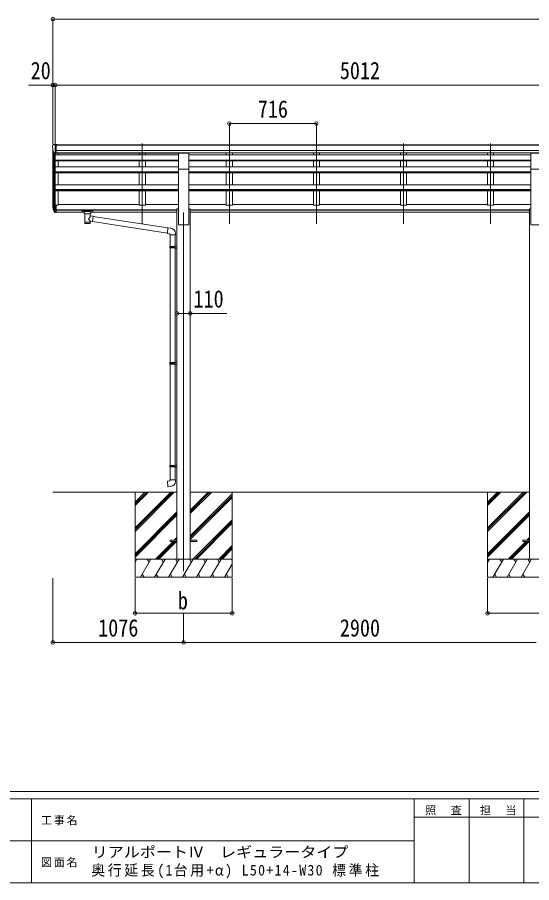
# Model space of a CAD drawing. Units: millimetres at full size, sheet at 1:30. Extents: x -8385 to 8479, y -5853 to 5787.
# Drawn here: x -518 to 3713, y -5853 to 1266 of the extents above; entities that cross this region are included whole.
import ezdxf
from ezdxf.enums import TextEntityAlignment as Align

# ---------------------------------------------------------------- set-up
doc = ezdxf.new("R2010")
doc.units = ezdxf.units.MM
doc.header["$LTSCALE"] = 30
doc.header["$PDMODE"] = 32
doc.header["$PDSIZE"] = 30
for name, color, linetype, lineweight in [('0-0_0', 7, 'Continuous', 9), ('0-1_本体', 4, 'Continuous', 9), ('0-2_部品', 7, 'Continuous', 9), ('0-8_PARTS2', 2, 'Continuous', 9), ('0-A_寸法', 6, 'Continuous', 9), ('F-0_240', 7, 'Continuous', 9)]:
    doc.layers.add(name, color=color, linetype=linetype, lineweight=lineweight)
doc.styles.add('ＭＳ ゴシック', font='')
doc.styles.get('ＭＳ ゴシック').set_extended_font_data('MS Gothic')

msp = doc.modelspace()

# ---------------------------------------------------------------- linework, layer by layer
at = {"layer": '0-0_0'}
for p, q in [((-225.87, -2640.3), (795.13, -2640.3)), ((450.13, -2640.3), (450.13, -3340.3)), ((450.13, -2934.47), (744.31, -2640.3)), ((450.13, -2948.62), (758.45, -2640.3)), ((450.13, -2962.76), (772.6, -2640.3)), ((450.13, -2750.63), (560.46, -2640.3)), ((450.13, -2736.49), (546.32, -2640.3)), ((450.13, -2722.34), (532.18, -2640.3)), ((905.13, -2787.84), (1052.68, -2640.3)), ((905.13, -2816.13), (1080.96, -2640.3)), ((905.13, -2801.99), (1066.82, -2640.3)), ((905.13, -2640.3), (3695.13, -2640.3)), ((905.13, -2999.97), (1250.13, -2654.98)), ((905.13, -3014.12), (1250.13, -2669.12)), ((905.13, -3028.26), (1250.13, -2683.26)), ((1250.13, -2640.3), (1250.13, -3340.3)), ((3350.13, -2640.3), (3350.13, -3340.3)), ((3350.13, -2934.47), (3644.31, -2640.3)), ((3350.13, -2948.62), (3658.45, -2640.3)), ((3350.13, -2962.76), (3672.6, -2640.3)), ((3350.13, -2750.63), (3460.46, -2640.3)), ((3350.13, -2736.49), (3446.32, -2640.3)), ((3350.13, -2722.34), (3432.18, -2640.3)), ((450.13, -3146.61), (795.13, -2801.61)), ((450.13, -3160.75), (795.13, -2815.75)), ((450.13, -3174.89), (795.13, -2829.89)), ((3350.13, -3146.61), (3695.13, -2801.61)), ((3350.13, -3160.75), (3695.13, -2815.75)), ((3350.13, -3174.89), (3695.13, -2829.89)), ((926.94, -3190.3), (1250.13, -2867.11)), ((941.08, -3190.3), (1250.13, -2881.25)), ((955.23, -3190.3), (1250.13, -2895.39)), ((618.57, -3190.3), (764.07, -3044.8)), ((632.72, -3190.3), (778.22, -3044.8)), ((646.86, -3190.3), (792.36, -3044.8)), ((773.07, -3035.8), (795.13, -3013.74)), ((787.22, -3035.8), (795.13, -3027.88)), ((3518.57, -3190.3), (3664.07, -3044.8)), ((3532.72, -3190.3), (3678.22, -3044.8)), ((3546.86, -3190.3), (3692.36, -3044.8)), ((3673.07, -3035.8), (3695.13, -3013.74)), ((3687.22, -3035.8), (3695.13, -3027.88)), ((1139.07, -3190.3), (1250.13, -3079.24)), ((1153.22, -3190.3), (1250.13, -3093.38)), ((1167.36, -3190.3), (1250.13, -3107.52)), ((1250.13, -3190.3), (450.13, -3190.3)), ((450.13, -3217.8), (466.01, -3190.3)), ((494.88, -3340.3), (581.48, -3190.3)), ((566.48, -3216.28), (551.48, -3190.3)), ((610.35, -3340.3), (696.95, -3190.3)), ((681.95, -3216.28), (666.95, -3190.3)), ((725.82, -3340.3), (812.42, -3190.3)), ((797.42, -3216.28), (782.42, -3190.3)), ((841.29, -3340.3), (927.89, -3190.3)), ((912.89, -3216.28), (897.89, -3190.3)), ((956.76, -3340.3), (1043.36, -3190.3)), ((1028.36, -3216.28), (1013.36, -3190.3)), ((1072.23, -3340.3), (1158.83, -3190.3)), ((1128.83, -3190.3), (1143.83, -3216.28)), ((1244.3, -3190.3), (1250.13, -3200.4)), ((4150.13, -3190.3), (3350.13, -3190.3)), ((3350.13, -3217.8), (3366.01, -3190.3)), ((3394.88, -3340.3), (3481.48, -3190.3)), ((3466.48, -3216.28), (3451.48, -3190.3)), ((3510.35, -3340.3), (3596.95, -3190.3)), ((3581.95, -3216.28), (3566.95, -3190.3)), ((3625.82, -3340.3), (3712.42, -3190.3)), ((3697.42, -3216.28), (3682.42, -3190.3)), ((1187.7, -3340.3), (1250.13, -3232.16)), ((450.13, -3340.3), (1250.13, -3340.3)), ((509.88, -3314.32), (524.87, -3340.3)), ((625.35, -3314.32), (640.35, -3340.3)), ((740.82, -3314.32), (755.82, -3340.3)), ((856.29, -3314.32), (871.29, -3340.3)), ((971.76, -3314.32), (986.76, -3340.3)), ((1087.23, -3314.32), (1102.23, -3340.3)), ((1202.7, -3314.32), (1217.7, -3340.3)), ((3350.13, -3340.3), (4150.13, -3340.3)), ((3409.88, -3314.32), (3424.87, -3340.3)), ((3525.35, -3314.32), (3540.35, -3340.3)), ((3640.82, -3314.32), (3655.82, -3340.3))]:
    msp.add_line(p, q, dxfattribs=at)
at = {"layer": '0-1_本体'}
for p, q in [((-199.37, 218.13), (4799.63, 218.13)), ((-225.87, -281.03), (-225.87, 181.38)), ((-221.59, 162.58), (-221.59, -305.29)), ((-211.87, 147.22), (-211.87, -323.29)), ((-205.87, 147.75), (-205.87, -278.86)), ((-199.37, 212.77), (4799.63, 212.77)), ((-199.37, 169.25), (4799.63, 169.25)), ((-199.37, 151.58), (4799.63, 151.58)), ((807.63, 149.21), (-199.37, 149.21)), ((-180.87, 133.35), (-180.87, 149.21)), ((485.13, 149.12), (485.13, 133.35)), ((535.13, 149.12), (535.13, 133.35)), ((1201.13, 149.12), (1201.13, 133.35)), ((1251.13, 149.12), (1251.13, 133.35)), ((1917.13, 149.12), (1917.13, 133.35)), ((1967.13, 149.12), (1967.13, 133.35)), ((2633.13, 149.12), (2633.13, 133.35)), ((2683.13, 149.12), (2683.13, 133.35)), ((3349.13, 149.12), (3349.13, 133.35)), ((3399.13, 149.12), (3399.13, 133.35)), ((807.63, 133.35), (-205.87, 133.35)), ((-205.87, 91.65), (807.63, 91.65)), ((-205.87, 89.96), (807.63, 89.96)), ((-205.87, 85.55), (807.63, 85.55)), ((-180.87, 34.56), (-180.87, 85.55)), ((-180.87, 79.37), (-180.87, 85.14)), ((485.13, 85.55), (485.13, 34.58)), ((535.13, 85.55), (535.13, 34.58)), ((3707.63, 133.35), (892.63, 133.35)), ((892.63, 91.65), (3707.63, 91.65)), ((892.63, 89.96), (3707.63, 89.96)), ((892.63, 85.55), (3707.63, 85.55)), ((1201.13, 85.55), (1201.13, 34.58)), ((1251.13, 85.55), (1251.13, 34.58)), ((1917.13, 85.55), (1917.13, 34.58)), ((1967.13, 85.55), (1967.13, 34.58)), ((2633.13, 85.55), (2633.13, 34.58)), ((2683.13, 85.55), (2683.13, 34.58)), ((3349.13, 85.55), (3349.13, 34.58)), ((3399.13, 85.55), (3399.13, 34.58)), ((-205.87, 34.56), (807.63, 34.56)), ((807.63, -440.29), (807.63, 15.34)), ((892.63, 34.56), (3707.63, 34.56)), ((892.63, -440.29), (892.63, 15.34)), ((3707.63, -440.29), (3707.63, 15.34)), ((-205.87, -6.09), (807.63, -6.09)), ((-205.87, -7.77), (807.63, -7.77)), ((-205.71, -14.49), (807.63, -14.49)), ((-180.87, -111.58), (-180.87, -14.89)), ((485.13, -14.48), (485.13, -111.17)), ((535.13, -14.48), (535.13, -111.17)), ((892.63, -6.09), (3707.63, -6.09)), ((892.63, -7.77), (3707.63, -7.77)), ((892.63, -14.49), (3707.63, -14.49)), ((1201.13, -14.48), (1201.13, -111.17)), ((1251.13, -14.48), (1251.13, -111.17)), ((1917.13, -14.48), (1917.13, -111.17)), ((1967.13, -14.48), (1967.13, -111.17)), ((2633.13, -14.48), (2633.13, -111.17)), ((2683.13, -14.48), (2683.13, -111.17)), ((3349.13, -14.48), (3349.13, -111.17)), ((3399.13, -14.48), (3399.13, -111.17)), ((-205.87, -111.17), (807.63, -111.17)), ((892.63, -111.17), (3707.63, -111.17)), ((807.63, -150.63), (-205.87, -150.63)), ((807.63, -152.31), (-205.87, -152.31)), ((807.63, -161.35), (-205.87, -161.35)), ((-180.87, -279.68), (-180.87, -161.77)), ((485.13, -161.35), (485.13, -279.27)), ((535.13, -161.35), (535.13, -279.27)), ((3707.63, -150.63), (892.63, -150.63)), ((3707.63, -152.31), (892.63, -152.31)), ((3707.63, -161.35), (892.63, -161.35)), ((1201.13, -161.35), (1201.13, -279.27)), ((1251.13, -161.35), (1251.13, -279.27)), ((1917.13, -161.35), (1917.13, -279.27)), ((1967.13, -161.35), (1967.13, -279.27)), ((2633.13, -161.35), (2633.13, -279.27)), ((2683.13, -161.35), (2683.13, -279.27)), ((3349.13, -161.35), (3349.13, -279.27)), ((3399.13, -161.35), (3399.13, -279.27)), ((-199.37, -279.68), (-180.87, -279.68)), ((-180.87, -274.47), (485.13, -274.47)), ((485.13, -279.27), (535.13, -279.27)), ((535.13, -274.47), (807.63, -274.47)), ((892.63, -274.47), (1201.13, -274.47)), ((1201.13, -279.27), (1251.13, -279.27)), ((1251.13, -274.47), (1917.13, -274.47)), ((1917.13, -279.27), (1967.13, -279.27)), ((1967.13, -274.47), (2633.13, -274.47)), ((2633.13, -279.27), (2683.13, -279.27)), ((2683.13, -274.47), (3349.13, -274.47)), ((3349.13, -279.27), (3399.13, -279.27)), ((3399.13, -274.47), (3707.63, -274.47)), ((-199.37, -318.78), (795.13, -318.78)), ((-199.37, -320.16), (795.13, -320.16)), ((-199.37, -337.33), (32.13, -337.33)), ((86.13, -337.33), (795.13, -337.33)), ((795.13, -310.29), (795.13, -3190.29)), ((795.13, -310.29), (807.63, -310.29)), ((892.63, -310.29), (905.13, -310.29)), ((905.13, -310.29), (905.13, -3190.29)), ((905.13, -318.78), (3695.13, -318.78)), ((905.13, -320.16), (3695.13, -320.16)), ((905.13, -337.33), (3695.13, -337.33)), ((3695.13, -310.29), (3695.13, -3190.29)), ((3695.13, -310.29), (3707.63, -310.29)), ((807.63, -440.29), (892.63, -440.29)), ((3707.63, -440.29), (3792.63, -440.29))]:
    msp.add_line(p, q, dxfattribs=at)
at = {"layer": '0-2_部品'}
for p, q in [((-220.96, 219.16), (-225.03, 213.36)), ((-217.87, 219.73), (-220.2, 219.59)), ((-217.87, 219.73), (-199.37, 219.73)), ((-205.87, 146.75), (-205.87, 219.73)), ((-199.37, 219.73), (-189.37, 219.64)), ((-199.37, 147.75), (-199.37, 219.73)), ((-189.37, 218.13), (-189.37, 219.64)), ((-227.87, 210.36), (-227.87, 209.73)), ((-213.49, 148.56), (-222.77, 164.62)), ((-205.87, 146.75), (-211.08, 147.06)), ((-199.37, 147.75), (-205.87, 147.75)), ((807.63, 149.49), (892.63, 149.49)), ((807.63, 15.34), (807.63, 149.49)), ((892.63, 15.34), (892.63, 149.49)), ((3707.63, 149.49), (3792.63, 149.49)), ((3707.63, 15.34), (3707.63, 149.49)), ((807.63, 15.34), (892.63, 15.34)), ((3707.63, 15.34), (3792.63, 15.34)), ((-205.87, -278.86), (-205.87, -340.74)), ((-199.37, -278.86), (-205.87, -278.86)), ((-199.37, -278.86), (-199.37, -339.92)), ((-223.48, -304.9), (-213.31, -324.07)), ((-212.3, -322.82), (-222.06, -304.4)), ((-220.89, -321.75), (-213.31, -339.24)), ((-205.87, -323.57), (-211, -323.57)), ((-205.87, -325.57), (-210.71, -325.57)), ((-205.87, -340.74), (-210.71, -340.74)), ((-199.37, -317.17), (-205.87, -317.17)), ((-199.37, -322.57), (-205.87, -322.57)), ((-199.37, -339.92), (-205.87, -339.92)), ((15.63, -325.63), (15.63, -336.39)), ((15.63, -325.82), (15.63, -327.36)), ((17.63, -324.97), (100.63, -324.97)), ((17.63, -327.15), (100.63, -327.15)), ((17.63, -337.06), (32.13, -337.06)), ((32.13, -343.86), (32.13, -333.59)), ((36.23, -348.36), (36.21, -428.65)), ((82.03, -365.94), (82.03, -348.35)), ((86.13, -343.86), (86.13, -333.59)), ((86.13, -337.06), (100.63, -337.06)), ((102.63, -325.63), (102.63, -336.39)), ((107.25, -369.84), (82.03, -365.93)), ((82.05, -428.65), (82.03, -412.03)), ((82.03, -412.28), (100.23, -415.1)), ((107.25, -369.84), (100.23, -415.1)), ((717.5, -509.08), (100.5, -413.36)), ((721.17, -467.15), (106.94, -371.86)), ((742.05, -468.47), (721.22, -466.65)), ((737.13, -524.21), (783.13, -524.21)), ((739.13, -524.21), (739.13, -618.21)), ((781.13, -524.21), (781.13, -615.65)), ((783.13, -524.21), (783.13, -513.3)), ((737.13, -620.21), (738.13, -618.21)), ((737.13, -620.21), (781.13, -620.21)), ((737.13, -620.21), (737.13, -628.21)), ((737.13, -628.21), (781.13, -628.21)), ((737.13, -628.21), (738.13, -630.21)), ((738.13, -618.21), (781.13, -618.21)), ((738.13, -630.21), (781.13, -630.21)), ((739.13, -630.21), (739.13, -1573.98)), ((776.65, -620.21), (776.22, -618.21)), ((779.13, -615.71), (795.13, -615.24)), ((779.13, -617.71), (779.13, -615.71)), ((779.13, -617.71), (781.13, -617.71)), ((779.13, -632.71), (779.13, -630.71)), ((779.13, -632.71), (795.13, -633.18)), ((781.13, -632.77), (781.13, -1571.43)), ((795.13, -615.24), (795.13, -633.18)), ((737.13, -1575.98), (738.13, -1573.98)), ((737.13, -1575.98), (781.13, -1575.98)), ((737.13, -1575.98), (737.13, -1583.98)), ((737.13, -1583.98), (781.13, -1583.98)), ((737.13, -1583.98), (738.13, -1585.98)), ((738.13, -1573.98), (781.13, -1573.98)), ((738.13, -1585.98), (781.13, -1585.98)), ((739.13, -1585.98), (739.13, -2419.56)), ((776.65, -1575.98), (776.22, -1573.98)), ((779.13, -1571.48), (795.13, -1571.01)), ((779.13, -1573.48), (779.13, -1571.48)), ((779.13, -1573.48), (781.13, -1573.48)), ((779.13, -1588.48), (779.13, -1586.48)), ((779.13, -1588.48), (795.13, -1588.96)), ((781.13, -1588.54), (781.13, -2417)), ((795.13, -1571.01), (795.13, -1588.96)), ((737.13, -2421.56), (738.13, -2419.56)), ((738.13, -2419.56), (781.13, -2419.56)), ((776.65, -2421.56), (776.22, -2419.56)), ((779.13, -2417.06), (795.13, -2416.59)), ((779.13, -2419.06), (779.13, -2417.06)), ((779.13, -2419.06), (781.13, -2419.06)), ((795.13, -2416.59), (795.13, -2434.53)), ((737.13, -2421.56), (781.13, -2421.56)), ((737.13, -2421.56), (737.13, -2429.56)), ((737.13, -2429.56), (781.13, -2429.56)), ((737.13, -2429.56), (738.13, -2431.56)), ((738.13, -2431.56), (781.13, -2431.56)), ((739.13, -2431.56), (739.13, -2537.7)), ((779.13, -2434.06), (779.13, -2432.06)), ((779.13, -2434.06), (795.13, -2434.53)), ((781.13, -2434.12), (781.13, -2537.7)), ((737.13, -2537.7), (783.13, -2537.7)), ((737.13, -2547.7), (737.13, -2537.7)), ((783.13, -2537.7), (783.13, -2548.61))]:
    msp.add_line(p, q, dxfattribs=at)
at = {"layer": '0-2_部品', "color": 4}
for p, q in [((740.33, -3035.8), (740.33, -3044.8)), ((795.13, -3035.8), (740.33, -3035.8)), ((795.13, -3044.8), (740.33, -3044.8)), ((959.93, -3035.8), (905.13, -3035.8)), ((3640.33, -3035.8), (3640.33, -3044.8)), ((3695.13, -3035.8), (3640.33, -3035.8)), ((3695.13, -3044.8), (3640.33, -3044.8))]:
    msp.add_line(p, q, dxfattribs=at)
at = {"layer": '0-2_部品'}
for points in [[(15.63, -325.63), (15.67, -325.44), (15.75, -325.3), (15.85, -325.21), (15.95, -325.14), (16.07, -325.1), (16.37, -325.04), (16.86, -324.99), (17.4, -324.97), (17.63, -324.97)], [(15.63, -336.39), (15.67, -336.59), (15.75, -336.72), (15.85, -336.82), (15.95, -336.88), (16.07, -336.92), (16.37, -336.98), (16.86, -337.03), (17.4, -337.05), (17.63, -337.06)], [(32.17, -343.81), (32.15, -344.16), (32.39, -345.12), (32.91, -346), (33.72, -346.84), (34.83, -347.64), (36.23, -348.36)], [(82.03, -348.35), (82.26, -348.26), (83.62, -347.52), (84.73, -346.68), (85.49, -345.81), (85.95, -344.91), (86.12, -344.02)], [(100.63, -324.97), (100.98, -324.97), (101.51, -325), (101.96, -325.05), (102.27, -325.13), (102.44, -325.22), (102.56, -325.36), (102.62, -325.54), (102.63, -325.63)], [(100.63, -337.06), (100.98, -337.05), (101.51, -337.03), (101.96, -336.97), (102.27, -336.9), (102.44, -336.8), (102.56, -336.66), (102.62, -336.48), (102.63, -336.39)], [(721.22, -466.65), (717.21, -512.47), (737.13, -514.21), (737.13, -524.21)], [(776.65, -620.21), (776.65, -628.21), (776.22, -630.21)], [(779.13, -630.71), (781.13, -630.71), (781.13, -617.71)], [(776.65, -1575.98), (776.65, -1583.98), (776.22, -1585.98)], [(779.13, -1586.48), (781.13, -1586.48), (781.13, -1573.48)], [(779.13, -2432.06), (781.13, -2432.06), (781.13, -2419.06)], [(776.65, -2421.56), (776.65, -2429.56), (776.22, -2431.56)], [(742.05, -2593.44), (721.22, -2595.26), (717.21, -2549.44), (737.13, -2547.7)]]:
    msp.add_lwpolyline(points, dxfattribs=at)
at = {"layer": '0-2_部品', "color": 4}
msp.add_lwpolyline([(959.93, -3035.8), (959.93, -3044.8), (905.13, -3044.8)], dxfattribs=at)
at = {"layer": '0-2_部品'}
for centre, radius, start, end in [((-220.14, 218.59), 1, 93.5, 145), ((-224.87, 210.36), 3, 93, 180), ((-25.87, 209.73), 202, 180, 192.90261), ((-210.89, 150.06), 3, 210, 266.5), ((-137.21, -282.73), 89.07, 174.49576, 194.41188), ((-137.92, -278.45), 88.05, 177.22392, 197.21071), ((-92.65, -285.67), 133.22, 183.27987, 195.71302), ((-210.71, -322.57), 3, 210, 270), ((-210.71, -337.74), 3, 210, 270), ((-211, -322.07), 1.5, 210, 270), ((738.13, -513.3), 45, 0, 85), ((738.13, -2548.61), 45, 275, 0)]:
    msp.add_arc(centre, radius, start, end, dxfattribs=at)
for centre, major_axis, ratio, start_param, end_param in [((17.63, -327.36), (2, 0), 0.109601, 1.5707963, 3.1415927), ((59.13, -333.59), (27, 0), 0.122176, 6.2831853, 9.424778), ((59.14, -348.82), (-22.91, 0.42), 0.072511, 0.0008029, 1.5715993), ((59.14, -350.44), (-22.91, 0.42), 0.072511, 0.0008029, 1.5715993), ((59.12, -348.82), (22.92, 0.42), 0.07247, 4.71158, 6.2823764), ((59.12, -350.44), (22.92, 0.42), 0.07247, 4.71158, 6.2823764), ((70.13, -343.86), (16, 0), 0.361356, 6.2636979, 6.2831853), ((100.63, -327.36), (2, 0), 0.109601, 0, 1.5707963), ((59.13, -416.21), (22.91, 0), 0.122865, 3.1415927, 6.2831853), ((59.13, -392.48), (-22.81, -26.62), 0.234429, 1.6855472, 3.1268519), ((61.69, -389.83), (20.32, -22.25), 0.045535, 0.0389954, 1.3075346), ((59.13, -428.65), (22.92, 0), 0.101955, 3.1415499, 6.2833984)]:
    msp.add_ellipse(centre, major_axis=major_axis, ratio=ratio, start_param=start_param, end_param=end_param, dxfattribs=at)
at = {"layer": '0-8_PARTS2'}
for p, q in [((510.13, -434.09), (510.13, 228.43)), ((1226.13, -434.09), (1226.13, 228.43)), ((1942.13, -434.09), (1942.13, 228.43)), ((2658.13, -434.09), (2658.13, 228.43)), ((3374.13, -434.09), (3374.13, 228.43)), ((850.13, -340.3), (850.13, -3290.3))]:
    msp.add_line(p, q, dxfattribs=at)
at = {"layer": '0-A_寸法'}
for p, q in [((-225.87, 1250.87), (-225.87, 223.88)), ((-225.87, 1250.87), (6258.13, 1250.87)), ((-225.87, 708.06), (-425.87, 708.06)), ((-225.87, 708.06), (-225.87, 223.88)), ((-205.87, 708.06), (-225.87, 708.06)), ((-205.87, 708.06), (-205.87, 223.88)), ((-205.87, 708.06), (4806.13, 708.06)), ((-205.87, 708.06), (-205.87, 223.88)), ((1226.13, 391.44), (1942.13, 391.44)), ((1226.13, 391.44), (1226.13, 223.88)), ((1942.13, 391.44), (1942.13, 223.88)), ((795.13, -1170.48), (905.13, -1170.48)), ((905.13, -1170.48), (1205.13, -1170.48)), ((-225.87, -3876.66), (-225.87, -3347.72)), ((450.13, -3636.69), (450.13, -3347.72)), ((1250.13, -3636.69), (1250.13, -3347.72)), ((3350.13, -3636.69), (3350.13, -3347.72)), ((450.13, -3636.69), (1250.13, -3636.69)), ((850.13, -3876.66), (850.13, -3636.69)), ((3350.13, -3636.69), (4150.13, -3636.69)), ((-225.87, -3876.66), (850.13, -3876.66)), ((850.13, -3876.66), (3750.13, -3876.66))]:
    msp.add_line(p, q, dxfattribs=at)
for p in [(-225.87, 1250.87), (-225.87, 708.06), (-205.87, 708.06), (1226.13, 391.44), (1942.13, 391.44), (795.13, -1170.48), (905.13, -1170.48), (450.13, -3636.69), (1250.13, -3636.69), (3350.13, -3636.69), (-225.87, -3876.66), (850.13, -3876.66)]:
    msp.add_point(p, dxfattribs=at)
at = {"layer": 'F-0_240', "color": 5}
for p, q in [((-8385.45, -5102.66), (8054.55, -5102.66)), ((-8385.45, -5162.66), (5387.79, -5162.66)), ((-402.21, -5162.66), (-402.21, -5852.66)), ((2747.79, -5162.66), (2747.79, -5852.66)), ((3197.79, -5162.66), (3197.79, -5852.66)), ((3647.79, -5162.66), (3647.79, -5852.66)), ((2747.79, -5312.66), (4547.79, -5312.66)), ((-3402.21, -5507.66), (2747.79, -5507.66)), ((-8385.45, -5852.66), (8054.55, -5852.66))]:
    msp.add_line(p, q, dxfattribs=at)

# ---------------------------------------------------------------- texts
at = {"layer": '0-A_寸法', "color": 7, "style": 'ＭＳ ゴシック', "width": 0.85}
for s, p in [('20', (-408.37, 714.06)), ('5012', (2135.13, 714.06)), ('716', (1460.38, 397.44)), ('110', (931.38, -1164.48)), ('b', (802.88, -3646.69)), ('1076', (147.13, -3870.66)), ('2900', (2135.13, -3870.66))]:
    msp.add_text(s, height=143, dxfattribs=at).set_placement(p, align=Align.BOTTOM_LEFT)
at = {"layer": 'F-0_240', "style": 'ＭＳ ゴシック', "width": 1.1}
msp.add_text('リアルポートⅣ\u3000レギュラータイプ', height=87.98, dxfattribs=at).set_placement((93.72, -5671.05), align=Align.BOTTOM_LEFT)
at = {"layer": 'F-0_240', "attachment_point": 7, "style": 'ＭＳ ゴシック'}
for s, insert, char_height in [('\\T1.17;照\u3000査', (2837.79, -5297.66), 65.98), ('\\T1.17;担\u3000当', (3287.79, -5297.66), 65.98), ('\\T1.17;工事名', (-323.11, -5380.16), 65.98), ('\\T1.17;図面名', (-323.11, -5725.16), 65.98), ('\\T1.19;\\W0.95;奥行延長(1台用+α)\\~L50+14-W30\\~標準柱', (90.66, -5817.05), 87.98)]:
    msp.add_mtext(s, dxfattribs=dict(at, insert=insert, char_height=char_height))

doc.saveas('drawing.dxf')
